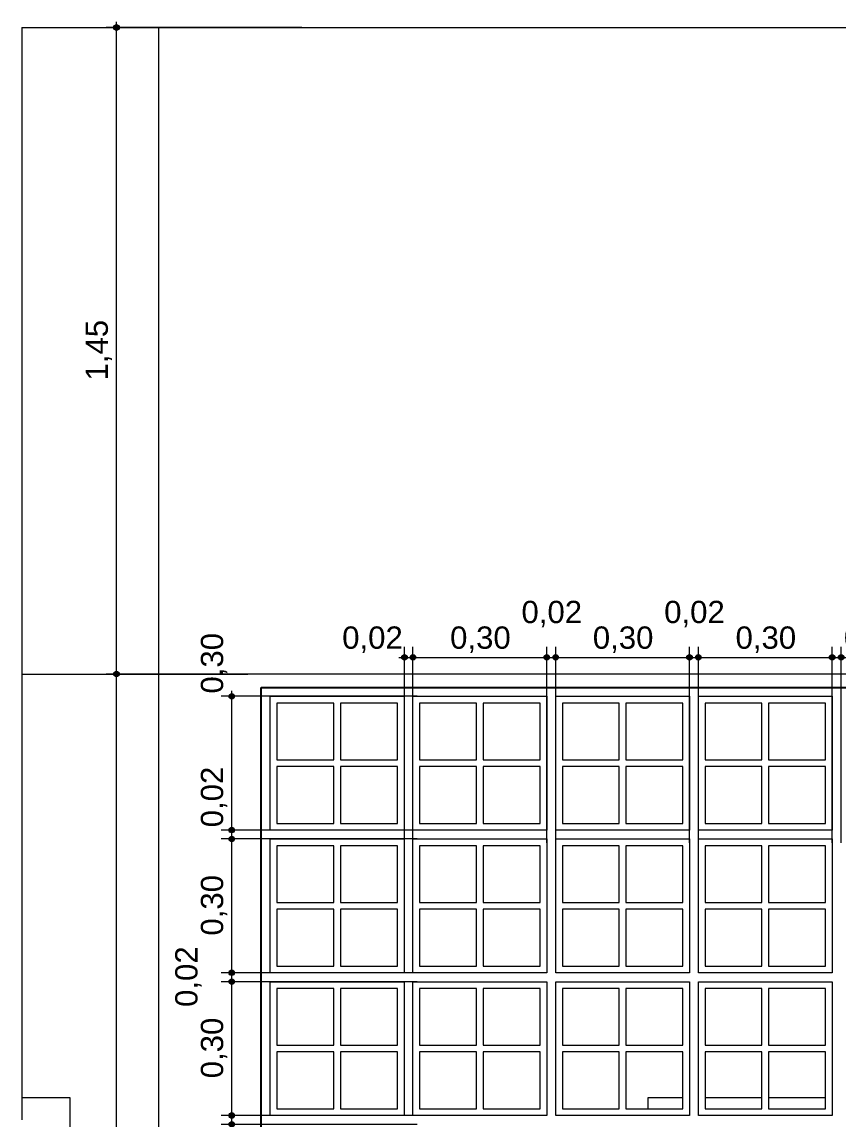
# Model space of a CAD drawing. Header units: metres. Extents: x -67.2 to -32.8, y -0.2 to 5.
# Drawn here: x -53.032 to -51.202, y 2.252 to 4.713 of the extents above; entities that cross this region are included whole.
import ezdxf

# ---------------------------------------------------------------- set-up
doc = ezdxf.new("R2010")
doc.units = ezdxf.units.M
doc.header["$MEASUREMENT"] = 0
doc.layers.add('COTAS EXECUTIVO.EXEC', color=7, linetype='Continuous')
for name, color, linetype, lineweight, true_color in [('COTAS EXECUTIVO.EXEC_Caneta_No__25', 7, 'Continuous', 13, 0x982312), ('Janelas Archicad_Caneta_No__16', 7, 'Continuous', 0, 0xc9c9c9), ('PAREDE CONSTRUIR_Caneta_No__16', 7, 'Continuous', 0, 0xc9c9c9)]:
    doc.layers.add(name, color=color, linetype=linetype, lineweight=lineweight, true_color=true_color)
for name, color, linetype, lineweight in [('Janelas Archicad_Caneta_No__241', 7, 'Continuous', 13), ('Janelas Archicad_Caneta_No__3', 7, 'Continuous', 25), ('Janelas Archicad_Caneta_No__43', 44, 'Continuous', 0), ('PAREDE CONSTRUIR_Caneta_No__241', 7, 'Continuous', 13)]:
    doc.layers.add(name, color=color, linetype=linetype, lineweight=lineweight)
doc.styles.add('ESTILO_GERADO_1', font='arial.ttf')
doc.dimstyles.new('ESTILO_GERADO__3', dxfattribs={"dimtxt": 0.05, "dimasz": 0.02375, "dimexe": 0.18, "dimexo": 0.415631, "dimgap": 0, "dimtad": 1, "dimzin": 0, "dimdsep": 46, "dimtxsty": 'ESTILO_GERADO_1', "dimblk": 'ARROWHEAD_11', "dimblk1": 'ARROWHEAD_11', "dimblk2": 'ARROWHEAD_11', "dimcen": 0.09, "dimclrd": 256, "dimclre": 256, "dimclrt": 256, "dimadec": 0, "dimazin": 0, "dimtfac": 1, "dimtdec": 4, "dimtmove": 0, "dimatfit": 3, "dimfxl": 0, "dimtolj": 1, "dimtzin": 0, "dimarcsym": 0})
doc.dimstyles.new('ESTILO_GERADO__4', dxfattribs={"dimtxt": 0.05, "dimasz": 0.02375, "dimexe": 0.18, "dimexo": 0.415631, "dimgap": 0, "dimtad": 1, "dimtih": 1, "dimtoh": 1, "dimzin": 0, "dimdsep": 46, "dimtxsty": 'ESTILO_GERADO_1', "dimblk": 'ARROWHEAD_11', "dimblk1": 'ARROWHEAD_11', "dimblk2": 'ARROWHEAD_11', "dimcen": 0.09, "dimclrd": 256, "dimclre": 256, "dimclrt": 256, "dimadec": 0, "dimazin": 0, "dimtfac": 1, "dimtdec": 4, "dimtmove": 0, "dimatfit": 3, "dimfxl": 0, "dimtolj": 1, "dimtzin": 0, "dimarcsym": 0})

# ---------------------------------------------------------------- blocks, each defined once
blk = doc.blocks.new('*D23', base_point=(-99.8256, 0))
at = {"layer": 'COTAS EXECUTIVO.EXEC_Caneta_No__25', "linetype": 'Continuous', "lineweight": 13, "true_color": 0x982312}
for points in [[(-52.8262, 3.25), (-52.8257, 3.2476), (-52.8243, 3.2456), (-52.8223, 3.2442), (-52.8199, 3.2437), (-52.8175, 3.2442), (-52.8155, 3.2456), (-52.8141, 3.2476), (-52.8137, 3.25), (-52.8141, 3.2524), (-52.8155, 3.2544), (-52.8175, 3.2558), (-52.8199, 3.2563), (-52.8223, 3.2558), (-52.8243, 3.2544), (-52.8257, 3.2524)], [(-52.8262, -0.015), (-52.8257, -0.0174), (-52.8243, -0.0194), (-52.8223, -0.0208), (-52.8199, -0.0212), (-52.8175, -0.0208), (-52.8155, -0.0194), (-52.8141, -0.0174), (-52.8137, -0.015), (-52.8141, -0.0126), (-52.8155, -0.0106), (-52.8175, -0.0092), (-52.8199, -0.0087), (-52.8223, -0.0092), (-52.8243, -0.0106), (-52.8257, -0.0126)]]:
    blk.add_hatch(color=24, dxfattribs=at).paths.add_polyline_path(points)
at = {"layer": 'COTAS EXECUTIVO.EXEC_Caneta_No__25', "color": 24, "linetype": 'Continuous', "lineweight": 13, "true_color": 0x982312}
for p, q in [((-52.8262, 3.25), (-52.8433, 3.25)), ((-52.4043, 3.25), (-52.8137, 3.25)), ((-52.8199, -0.0087), (-52.8199, 3.2437)), ((-52.8262, -0.015), (-52.8433, -0.015)), ((-52.8199, -0.0275), (-52.8199, -0.0212)), ((-52.4043, -0.015), (-52.8137, -0.015))]:
    blk.add_line(p, q, dxfattribs=at)
for centre in [(-52.8199, 3.25), (-52.8199, -0.015)]:
    blk.add_circle(centre, 0.00625, dxfattribs=at)
at = {"layer": 'COTAS EXECUTIVO.EXEC_Caneta_No__25', "color": 24, "lineweight": 13, "true_color": 0x982312, "insert": (-52.8299, 1.5508), "char_height": 0.05, "attachment_point": 7, "rotation": 90, "style": 'ESTILO_GERADO_1'}
blk.add_mtext('\\A1;{\\pql;\\fArial|b0|i0|c0|p0;\\W1.000000;3,27}', dxfattribs=at)
blk = doc.blocks.new('ARROWHEAD_11')
at = {"color": 0, "linetype": 'Continuous', "lineweight": 0}
blk.add_line((0, 0), (-1, 0), dxfattribs=at)
at = {"color": 0, "linetype": 'Continuous', "lineweight": 0, "const_width": 0.25, "flags": 128}
blk.add_lwpolyline([(-0.125, 0, 1), (0.125, 0, 1)], format="xyb", close=True, dxfattribs=at)
blk = doc.blocks.new('*D24', base_point=(-99.8256, 0))
at = {"layer": 'COTAS EXECUTIVO.EXEC_Caneta_No__25', "linetype": 'Continuous', "lineweight": 13, "true_color": 0x982312}
for points in [[(-52.8262, 4.7), (-52.8257, 4.6976), (-52.8243, 4.6956), (-52.8223, 4.6942), (-52.8199, 4.6938), (-52.8175, 4.6942), (-52.8155, 4.6956), (-52.8141, 4.6976), (-52.8137, 4.7), (-52.8141, 4.7024), (-52.8155, 4.7044), (-52.8175, 4.7058), (-52.8199, 4.7063), (-52.8223, 4.7058), (-52.8243, 4.7044), (-52.8257, 4.7024)], [(-52.8262, 3.25), (-52.8257, 3.2476), (-52.8243, 3.2456), (-52.8223, 3.2442), (-52.8199, 3.2437), (-52.8175, 3.2442), (-52.8155, 3.2456), (-52.8141, 3.2476), (-52.8137, 3.25), (-52.8141, 3.2524), (-52.8155, 3.2544), (-52.8175, 3.2558), (-52.8199, 3.2563), (-52.8223, 3.2558), (-52.8243, 3.2544), (-52.8257, 3.2524)]]:
    blk.add_hatch(color=24, dxfattribs=at).paths.add_polyline_path(points)
at = {"layer": 'COTAS EXECUTIVO.EXEC_Caneta_No__25', "color": 24, "linetype": 'Continuous', "lineweight": 13, "true_color": 0x982312}
for p, q in [((-52.8262, 4.7), (-52.8433, 4.7)), ((-52.8199, 4.7063), (-52.8199, 4.7125)), ((-52.4043, 4.7), (-52.8137, 4.7)), ((-52.8199, 3.2563), (-52.8199, 4.6938)), ((-52.8262, 3.25), (-52.8433, 3.25)), ((-52.4043, 3.25), (-52.8137, 3.25))]:
    blk.add_line(p, q, dxfattribs=at)
for centre in [(-52.8199, 4.7), (-52.8199, 3.25)]:
    blk.add_circle(centre, 0.00625, dxfattribs=at)
at = {"layer": 'COTAS EXECUTIVO.EXEC_Caneta_No__25', "color": 24, "lineweight": 13, "true_color": 0x982312, "insert": (-52.8299, 3.9083), "char_height": 0.05, "attachment_point": 7, "rotation": 90, "style": 'ESTILO_GERADO_1'}
blk.add_mtext('\\A1;{\\pql;\\fArial|b0|i0|c0|p0;\\W1.000000;1,45}', dxfattribs=at)
blk = doc.blocks.new('*D25', base_point=(-99.8256, 0))
at = {"layer": 'COTAS EXECUTIVO.EXEC_Caneta_No__25', "linetype": 'Continuous', "lineweight": 13, "true_color": 0x982312}
for points in [[(-52.5677, 2.26), (-52.5672, 2.2576), (-52.5658, 2.2556), (-52.5638, 2.2542), (-52.5614, 2.2538), (-52.559, 2.2542), (-52.557, 2.2556), (-52.5556, 2.2576), (-52.5552, 2.26), (-52.5556, 2.2624), (-52.557, 2.2644), (-52.559, 2.2658), (-52.5614, 2.2663), (-52.5638, 2.2658), (-52.5658, 2.2644), (-52.5672, 2.2624)], [(-52.5677, 2.24), (-52.5672, 2.2376), (-52.5658, 2.2356), (-52.5638, 2.2342), (-52.5614, 2.2338), (-52.559, 2.2342), (-52.557, 2.2356), (-52.5556, 2.2376), (-52.5552, 2.24), (-52.5556, 2.2424), (-52.557, 2.2444), (-52.559, 2.2458), (-52.5614, 2.2462), (-52.5638, 2.2458), (-52.5658, 2.2444), (-52.5672, 2.2424)]]:
    blk.add_hatch(color=24, dxfattribs=at).paths.add_polyline_path(points)
at = {"layer": 'COTAS EXECUTIVO.EXEC_Caneta_No__25', "color": 24, "linetype": 'Continuous', "lineweight": 13, "true_color": 0x982312}
for p, q in [((-52.5677, 2.26), (-52.5848, 2.26)), ((-52.5677, 2.24), (-52.5848, 2.24)), ((-52.5614, 2.2462), (-52.5614, 2.2538)), ((-52.1458, 2.26), (-52.5552, 2.26)), ((-52.1458, 2.24), (-52.5552, 2.24)), ((-52.5614, 2.2275), (-52.5614, 2.2338))]:
    blk.add_line(p, q, dxfattribs=at)
for centre in [(-52.5614, 2.26), (-52.5614, 2.24)]:
    blk.add_circle(centre, 0.00625, dxfattribs=at)
at = {"layer": 'COTAS EXECUTIVO.EXEC_Caneta_No__25', "color": 24, "lineweight": 13, "true_color": 0x982312, "insert": (-52.5714, 2.1003), "char_height": 0.05, "attachment_point": 7, "rotation": 90, "style": 'ESTILO_GERADO_1'}
blk.add_mtext('\\A1;{\\pql;\\fArial|b0|i0|c0|p0;\\W1.000000;0,02}', dxfattribs=at)
blk = doc.blocks.new('*D26', base_point=(-99.8256, 0))
at = {"layer": 'COTAS EXECUTIVO.EXEC_Caneta_No__25', "linetype": 'Continuous', "lineweight": 13, "true_color": 0x982312}
for points in [[(-52.5677, 2.56), (-52.5672, 2.5576), (-52.5658, 2.5556), (-52.5638, 2.5542), (-52.5614, 2.5537), (-52.559, 2.5542), (-52.557, 2.5556), (-52.5556, 2.5576), (-52.5552, 2.56), (-52.5556, 2.5624), (-52.557, 2.5644), (-52.559, 2.5658), (-52.5614, 2.5663), (-52.5638, 2.5658), (-52.5658, 2.5644), (-52.5672, 2.5624)], [(-52.5677, 2.26), (-52.5672, 2.2576), (-52.5658, 2.2556), (-52.5638, 2.2542), (-52.5614, 2.2538), (-52.559, 2.2542), (-52.557, 2.2556), (-52.5556, 2.2576), (-52.5552, 2.26), (-52.5556, 2.2624), (-52.557, 2.2644), (-52.559, 2.2658), (-52.5614, 2.2662), (-52.5638, 2.2658), (-52.5658, 2.2644), (-52.5672, 2.2624)]]:
    blk.add_hatch(color=24, dxfattribs=at).paths.add_polyline_path(points)
at = {"layer": 'COTAS EXECUTIVO.EXEC_Caneta_No__25', "color": 24, "linetype": 'Continuous', "lineweight": 13, "true_color": 0x982312}
for p, q in [((-52.5677, 2.56), (-52.5848, 2.56)), ((-52.1458, 2.56), (-52.5552, 2.56)), ((-52.5614, 2.2662), (-52.5614, 2.5537)), ((-52.5677, 2.26), (-52.5848, 2.26)), ((-52.1458, 2.26), (-52.5552, 2.26))]:
    blk.add_line(p, q, dxfattribs=at)
for centre in [(-52.5614, 2.56), (-52.5614, 2.26)]:
    blk.add_circle(centre, 0.00625, dxfattribs=at)
at = {"layer": 'COTAS EXECUTIVO.EXEC_Caneta_No__25', "color": 24, "lineweight": 13, "true_color": 0x982312, "char_height": 0.05, "attachment_point": 7, "rotation": 90, "style": 'ESTILO_GERADO_1'}
for s, insert in [('\\A1;{\\pql;\\fArial|b0|i0|c0|p0;\\W1.000000;0,02}', (-52.6289, 2.5033)), ('\\A1;{\\pql;\\fArial|b0|i0|c0|p0;\\W1.000000;0,30}', (-52.5714, 2.3433))]:
    blk.add_mtext(s, dxfattribs=dict(at, insert=insert))
blk = doc.blocks.new('*D27', base_point=(-99.8256, 0))
at = {"layer": 'COTAS EXECUTIVO.EXEC_Caneta_No__25', "linetype": 'Continuous', "lineweight": 13, "true_color": 0x982312}
for points in [[(-52.5677, 2.58), (-52.5672, 2.5776), (-52.5658, 2.5756), (-52.5638, 2.5742), (-52.5614, 2.5737), (-52.559, 2.5742), (-52.557, 2.5756), (-52.5556, 2.5776), (-52.5552, 2.58), (-52.5556, 2.5824), (-52.557, 2.5844), (-52.559, 2.5858), (-52.5614, 2.5863), (-52.5638, 2.5858), (-52.5658, 2.5844), (-52.5672, 2.5824)], [(-52.5677, 2.56), (-52.5672, 2.5576), (-52.5658, 2.5556), (-52.5638, 2.5542), (-52.5614, 2.5537), (-52.559, 2.5542), (-52.557, 2.5556), (-52.5556, 2.5576), (-52.5552, 2.56), (-52.5556, 2.5624), (-52.557, 2.5644), (-52.559, 2.5658), (-52.5614, 2.5663), (-52.5638, 2.5658), (-52.5658, 2.5644), (-52.5672, 2.5624)]]:
    blk.add_hatch(color=24, dxfattribs=at).paths.add_polyline_path(points)
at = {"layer": 'COTAS EXECUTIVO.EXEC_Caneta_No__25', "color": 24, "linetype": 'Continuous', "lineweight": 13, "true_color": 0x982312}
for p, q in [((-52.5677, 2.58), (-52.5848, 2.58)), ((-52.5677, 2.56), (-52.5848, 2.56)), ((-52.5614, 2.5663), (-52.5614, 2.5737)), ((-52.1458, 2.58), (-52.5552, 2.58)), ((-52.1458, 2.56), (-52.5552, 2.56))]:
    blk.add_line(p, q, dxfattribs=at)
for centre in [(-52.5614, 2.58), (-52.5614, 2.56)]:
    blk.add_circle(centre, 0.00625, dxfattribs=at)
blk = doc.blocks.new('*D28', base_point=(-99.8256, 0))
at = {"layer": 'COTAS EXECUTIVO.EXEC_Caneta_No__25', "linetype": 'Continuous', "lineweight": 13, "true_color": 0x982312}
for points in [[(-52.5677, 2.88), (-52.5672, 2.8776), (-52.5658, 2.8756), (-52.5638, 2.8742), (-52.5614, 2.8737), (-52.559, 2.8742), (-52.557, 2.8756), (-52.5556, 2.8776), (-52.5552, 2.88), (-52.5556, 2.8824), (-52.557, 2.8844), (-52.559, 2.8858), (-52.5614, 2.8863), (-52.5638, 2.8858), (-52.5658, 2.8844), (-52.5672, 2.8824)], [(-52.5677, 2.58), (-52.5672, 2.5776), (-52.5658, 2.5756), (-52.5638, 2.5742), (-52.5614, 2.5737), (-52.559, 2.5742), (-52.557, 2.5756), (-52.5556, 2.5776), (-52.5552, 2.58), (-52.5556, 2.5824), (-52.557, 2.5844), (-52.559, 2.5858), (-52.5614, 2.5863), (-52.5638, 2.5858), (-52.5658, 2.5844), (-52.5672, 2.5824)]]:
    blk.add_hatch(color=24, dxfattribs=at).paths.add_polyline_path(points)
at = {"layer": 'COTAS EXECUTIVO.EXEC_Caneta_No__25', "color": 24, "linetype": 'Continuous', "lineweight": 13, "true_color": 0x982312}
for p, q in [((-52.5677, 2.88), (-52.5848, 2.88)), ((-52.1458, 2.88), (-52.5552, 2.88)), ((-52.5614, 2.5863), (-52.5614, 2.8737)), ((-52.5677, 2.58), (-52.5848, 2.58)), ((-52.1458, 2.58), (-52.5552, 2.58))]:
    blk.add_line(p, q, dxfattribs=at)
for centre in [(-52.5614, 2.88), (-52.5614, 2.58)]:
    blk.add_circle(centre, 0.00625, dxfattribs=at)
at = {"layer": 'COTAS EXECUTIVO.EXEC_Caneta_No__25', "color": 24, "lineweight": 13, "true_color": 0x982312, "insert": (-52.5714, 2.6633), "char_height": 0.05, "attachment_point": 7, "rotation": 90, "style": 'ESTILO_GERADO_1'}
blk.add_mtext('\\A1;{\\pql;\\fArial|b0|i0|c0|p0;\\W1.000000;0,30}', dxfattribs=at)
blk = doc.blocks.new('*D29', base_point=(-99.8256, 0))
at = {"layer": 'COTAS EXECUTIVO.EXEC_Caneta_No__25', "linetype": 'Continuous', "lineweight": 13, "true_color": 0x982312}
for points in [[(-52.5677, 2.9), (-52.5672, 2.8976), (-52.5658, 2.8956), (-52.5638, 2.8942), (-52.5614, 2.8937), (-52.559, 2.8942), (-52.557, 2.8956), (-52.5556, 2.8976), (-52.5552, 2.9), (-52.5556, 2.9024), (-52.557, 2.9044), (-52.559, 2.9058), (-52.5614, 2.9063), (-52.5638, 2.9058), (-52.5658, 2.9044), (-52.5672, 2.9024)], [(-52.5677, 2.88), (-52.5672, 2.8776), (-52.5658, 2.8756), (-52.5638, 2.8742), (-52.5614, 2.8737), (-52.559, 2.8742), (-52.557, 2.8756), (-52.5556, 2.8776), (-52.5552, 2.88), (-52.5556, 2.8824), (-52.557, 2.8844), (-52.559, 2.8858), (-52.5614, 2.8862), (-52.5638, 2.8858), (-52.5658, 2.8844), (-52.5672, 2.8824)]]:
    blk.add_hatch(color=24, dxfattribs=at).paths.add_polyline_path(points)
at = {"layer": 'COTAS EXECUTIVO.EXEC_Caneta_No__25', "color": 24, "linetype": 'Continuous', "lineweight": 13, "true_color": 0x982312}
for p, q in [((-52.5677, 2.9), (-52.5848, 2.9)), ((-52.5677, 2.88), (-52.5848, 2.88)), ((-52.5614, 2.8862), (-52.5614, 2.8937)), ((-52.1458, 2.9), (-52.5552, 2.9)), ((-52.1458, 2.88), (-52.5552, 2.88))]:
    blk.add_line(p, q, dxfattribs=at)
for centre in [(-52.5614, 2.9), (-52.5614, 2.88)]:
    blk.add_circle(centre, 0.00625, dxfattribs=at)
blk = doc.blocks.new('*D30', base_point=(-99.8256, 0))
at = {"layer": 'COTAS EXECUTIVO.EXEC_Caneta_No__25', "linetype": 'Continuous', "lineweight": 13, "true_color": 0x982312}
for points in [[(-52.5677, 3.2), (-52.5672, 3.1976), (-52.5658, 3.1956), (-52.5638, 3.1942), (-52.5614, 3.1938), (-52.559, 3.1942), (-52.557, 3.1956), (-52.5556, 3.1976), (-52.5552, 3.2), (-52.5556, 3.2024), (-52.557, 3.2044), (-52.559, 3.2058), (-52.5614, 3.2062), (-52.5638, 3.2058), (-52.5658, 3.2044), (-52.5672, 3.2024)], [(-52.5677, 2.9), (-52.5672, 2.8976), (-52.5658, 2.8956), (-52.5638, 2.8942), (-52.5614, 2.8937), (-52.559, 2.8942), (-52.557, 2.8956), (-52.5556, 2.8976), (-52.5552, 2.9), (-52.5556, 2.9024), (-52.557, 2.9044), (-52.559, 2.9058), (-52.5614, 2.9062), (-52.5638, 2.9058), (-52.5658, 2.9044), (-52.5672, 2.9024)]]:
    blk.add_hatch(color=24, dxfattribs=at).paths.add_polyline_path(points)
at = {"layer": 'COTAS EXECUTIVO.EXEC_Caneta_No__25', "color": 24, "linetype": 'Continuous', "lineweight": 13, "true_color": 0x982312}
for p, q in [((-52.5677, 3.2), (-52.5848, 3.2)), ((-52.5614, 3.2062), (-52.5614, 3.2125)), ((-52.1458, 3.2), (-52.5552, 3.2)), ((-52.5614, 2.9062), (-52.5614, 3.1938)), ((-52.5677, 2.9), (-52.5848, 2.9)), ((-52.1458, 2.9), (-52.5552, 2.9))]:
    blk.add_line(p, q, dxfattribs=at)
for centre in [(-52.5614, 3.2), (-52.5614, 2.9)]:
    blk.add_circle(centre, 0.00625, dxfattribs=at)
at = {"layer": 'COTAS EXECUTIVO.EXEC_Caneta_No__25', "color": 24, "lineweight": 13, "true_color": 0x982312, "char_height": 0.05, "attachment_point": 7, "rotation": 90, "style": 'ESTILO_GERADO_1'}
for s, insert in [('\\A1;{\\pql;\\fArial|b0|i0|c0|p0;\\W1.000000;0,30}', (-52.5714, 3.2062)), ('\\A1;{\\pql;\\fArial|b0|i0|c0|p0;\\W1.000000;0,02}', (-52.5714, 2.9062))]:
    blk.add_mtext(s, dxfattribs=dict(at, insert=insert))
blk = doc.blocks.new('*D31', base_point=(-99.8256, 0))
at = {"layer": 'COTAS EXECUTIVO.EXEC_Caneta_No__25', "linetype": 'Continuous', "lineweight": 13, "true_color": 0x982312}
for points in [[(-52.1803, 3.2874), (-52.1799, 3.285), (-52.1785, 3.2829), (-52.1765, 3.2816), (-52.1741, 3.2811), (-52.1717, 3.2816), (-52.1697, 3.2829), (-52.1683, 3.285), (-52.1678, 3.2874), (-52.1683, 3.2898), (-52.1697, 3.2918), (-52.1717, 3.2931), (-52.1741, 3.2936), (-52.1765, 3.2931), (-52.1785, 3.2918), (-52.1799, 3.2898)], [(-52.1613, 3.2874), (-52.1608, 3.285), (-52.1595, 3.2829), (-52.1574, 3.2816), (-52.1551, 3.2811), (-52.1527, 3.2816), (-52.1506, 3.2829), (-52.1493, 3.285), (-52.1488, 3.2874), (-52.1493, 3.2898), (-52.1506, 3.2918), (-52.1527, 3.2931), (-52.1551, 3.2936), (-52.1574, 3.2931), (-52.1595, 3.2918), (-52.1608, 3.2898)]]:
    blk.add_hatch(color=24, dxfattribs=at).paths.add_polyline_path(points)
at = {"layer": 'COTAS EXECUTIVO.EXEC_Caneta_No__25', "color": 24, "linetype": 'Continuous', "lineweight": 13, "true_color": 0x982312}
for p, q in [((-52.1741, 3.2936), (-52.1741, 3.3108)), ((-52.1551, 3.2936), (-52.1551, 3.3108)), ((-52.1866, 3.2874), (-52.1803, 3.2874)), ((-52.1741, 2.8717), (-52.1741, 3.2811)), ((-52.1678, 3.2874), (-52.1613, 3.2874)), ((-52.1551, 2.8717), (-52.1551, 3.2811))]:
    blk.add_line(p, q, dxfattribs=at)
for centre in [(-52.1741, 3.2874), (-52.1551, 3.2874)]:
    blk.add_circle(centre, 0.00625, dxfattribs=at)
at = {"layer": 'COTAS EXECUTIVO.EXEC_Caneta_No__25', "color": 24, "lineweight": 13, "true_color": 0x982312, "insert": (-52.3138, 3.2974), "char_height": 0.05, "attachment_point": 7, "style": 'ESTILO_GERADO_1'}
blk.add_mtext('\\A1;{\\pql;\\fArial|b0|i0|c0|p0;\\W1.000000;0,02}', dxfattribs=at)
blk = doc.blocks.new('*D32', base_point=(-99.8256, 0))
at = {"layer": 'COTAS EXECUTIVO.EXEC_Caneta_No__25', "linetype": 'Continuous', "lineweight": 13, "true_color": 0x982312}
for points in [[(-52.1613, 3.2874), (-52.1608, 3.285), (-52.1595, 3.2829), (-52.1574, 3.2816), (-52.1551, 3.2811), (-52.1527, 3.2816), (-52.1506, 3.2829), (-52.1493, 3.285), (-52.1488, 3.2874), (-52.1493, 3.2898), (-52.1506, 3.2918), (-52.1527, 3.2931), (-52.1551, 3.2936), (-52.1574, 3.2931), (-52.1595, 3.2918), (-52.1608, 3.2898)], [(-51.8613, 3.2874), (-51.8608, 3.285), (-51.8595, 3.2829), (-51.8574, 3.2816), (-51.8551, 3.2811), (-51.8527, 3.2816), (-51.8506, 3.2829), (-51.8493, 3.285), (-51.8488, 3.2874), (-51.8493, 3.2898), (-51.8506, 3.2918), (-51.8527, 3.2931), (-51.8551, 3.2936), (-51.8574, 3.2931), (-51.8595, 3.2918), (-51.8608, 3.2898)]]:
    blk.add_hatch(color=24, dxfattribs=at).paths.add_polyline_path(points)
at = {"layer": 'COTAS EXECUTIVO.EXEC_Caneta_No__25', "color": 24, "linetype": 'Continuous', "lineweight": 13, "true_color": 0x982312}
for p, q in [((-52.1551, 3.2936), (-52.1551, 3.3108)), ((-51.8551, 3.2936), (-51.8551, 3.3108)), ((-52.1551, 2.8717), (-52.1551, 3.2811)), ((-52.1488, 3.2874), (-51.8613, 3.2874)), ((-51.8551, 2.8717), (-51.8551, 3.2811))]:
    blk.add_line(p, q, dxfattribs=at)
for centre in [(-52.1551, 3.2874), (-51.8551, 3.2874)]:
    blk.add_circle(centre, 0.00625, dxfattribs=at)
at = {"layer": 'COTAS EXECUTIVO.EXEC_Caneta_No__25', "color": 24, "lineweight": 13, "true_color": 0x982312, "char_height": 0.05, "attachment_point": 7, "style": 'ESTILO_GERADO_1'}
for s, insert in [('\\A1;{\\pql;\\fArial|b0|i0|c0|p0;\\W1.000000;0,02}', (-51.9118, 3.3549)), ('\\A1;{\\pql;\\fArial|b0|i0|c0|p0;\\W1.000000;0,30}', (-52.0718, 3.2974))]:
    blk.add_mtext(s, dxfattribs=dict(at, insert=insert))
blk = doc.blocks.new('*D33', base_point=(-99.8256, 0))
at = {"layer": 'COTAS EXECUTIVO.EXEC_Caneta_No__25', "linetype": 'Continuous', "lineweight": 13, "true_color": 0x982312}
for points in [[(-51.8613, 3.2874), (-51.8608, 3.285), (-51.8595, 3.2829), (-51.8574, 3.2816), (-51.8551, 3.2811), (-51.8527, 3.2816), (-51.8506, 3.2829), (-51.8493, 3.285), (-51.8488, 3.2874), (-51.8493, 3.2898), (-51.8506, 3.2918), (-51.8527, 3.2931), (-51.8551, 3.2936), (-51.8574, 3.2931), (-51.8595, 3.2918), (-51.8608, 3.2898)], [(-51.8413, 3.2874), (-51.8408, 3.285), (-51.8395, 3.2829), (-51.8374, 3.2816), (-51.8351, 3.2811), (-51.8327, 3.2816), (-51.8306, 3.2829), (-51.8293, 3.285), (-51.8288, 3.2874), (-51.8293, 3.2898), (-51.8306, 3.2918), (-51.8327, 3.2931), (-51.8351, 3.2936), (-51.8374, 3.2931), (-51.8395, 3.2918), (-51.8408, 3.2898)]]:
    blk.add_hatch(color=24, dxfattribs=at).paths.add_polyline_path(points)
at = {"layer": 'COTAS EXECUTIVO.EXEC_Caneta_No__25', "color": 24, "linetype": 'Continuous', "lineweight": 13, "true_color": 0x982312}
for p, q in [((-51.8551, 3.2936), (-51.8551, 3.3108)), ((-51.8351, 3.2936), (-51.8351, 3.3108)), ((-51.8551, 2.8717), (-51.8551, 3.2811)), ((-51.8488, 3.2874), (-51.8413, 3.2874)), ((-51.8351, 2.8717), (-51.8351, 3.2811))]:
    blk.add_line(p, q, dxfattribs=at)
for centre in [(-51.8551, 3.2874), (-51.8351, 3.2874)]:
    blk.add_circle(centre, 0.00625, dxfattribs=at)
blk = doc.blocks.new('*D34', base_point=(-99.8256, 0))
at = {"layer": 'COTAS EXECUTIVO.EXEC_Caneta_No__25', "linetype": 'Continuous', "lineweight": 13, "true_color": 0x982312}
for points in [[(-51.8413, 3.2874), (-51.8408, 3.285), (-51.8395, 3.2829), (-51.8374, 3.2816), (-51.8351, 3.2811), (-51.8327, 3.2816), (-51.8306, 3.2829), (-51.8293, 3.285), (-51.8288, 3.2874), (-51.8293, 3.2898), (-51.8306, 3.2918), (-51.8327, 3.2931), (-51.8351, 3.2936), (-51.8374, 3.2931), (-51.8395, 3.2918), (-51.8408, 3.2898)], [(-51.5413, 3.2874), (-51.5408, 3.285), (-51.5395, 3.2829), (-51.5374, 3.2816), (-51.5351, 3.2811), (-51.5327, 3.2816), (-51.5306, 3.2829), (-51.5293, 3.285), (-51.5288, 3.2874), (-51.5293, 3.2898), (-51.5306, 3.2918), (-51.5327, 3.2931), (-51.5351, 3.2936), (-51.5374, 3.2931), (-51.5395, 3.2918), (-51.5408, 3.2898)]]:
    blk.add_hatch(color=24, dxfattribs=at).paths.add_polyline_path(points)
at = {"layer": 'COTAS EXECUTIVO.EXEC_Caneta_No__25', "color": 24, "linetype": 'Continuous', "lineweight": 13, "true_color": 0x982312}
for p, q in [((-51.8351, 3.2936), (-51.8351, 3.3108)), ((-51.5351, 3.2936), (-51.5351, 3.3108)), ((-51.8351, 2.8717), (-51.8351, 3.2811)), ((-51.8288, 3.2874), (-51.5413, 3.2874)), ((-51.5351, 2.8717), (-51.5351, 3.2811))]:
    blk.add_line(p, q, dxfattribs=at)
for centre in [(-51.8351, 3.2874), (-51.5351, 3.2874)]:
    blk.add_circle(centre, 0.00625, dxfattribs=at)
at = {"layer": 'COTAS EXECUTIVO.EXEC_Caneta_No__25', "color": 24, "lineweight": 13, "true_color": 0x982312, "char_height": 0.05, "attachment_point": 7, "style": 'ESTILO_GERADO_1'}
for s, insert in [('\\A1;{\\pql;\\fArial|b0|i0|c0|p0;\\W1.000000;0,02}', (-51.5918, 3.3549)), ('\\A1;{\\pql;\\fArial|b0|i0|c0|p0;\\W1.000000;0,30}', (-51.7518, 3.2974))]:
    blk.add_mtext(s, dxfattribs=dict(at, insert=insert))
blk = doc.blocks.new('*D35', base_point=(-99.8256, 0))
at = {"layer": 'COTAS EXECUTIVO.EXEC_Caneta_No__25', "linetype": 'Continuous', "lineweight": 13, "true_color": 0x982312}
for points in [[(-51.5413, 3.2874), (-51.5408, 3.285), (-51.5395, 3.2829), (-51.5374, 3.2816), (-51.5351, 3.2811), (-51.5327, 3.2816), (-51.5306, 3.2829), (-51.5293, 3.285), (-51.5288, 3.2874), (-51.5293, 3.2898), (-51.5306, 3.2918), (-51.5327, 3.2931), (-51.5351, 3.2936), (-51.5374, 3.2931), (-51.5395, 3.2918), (-51.5408, 3.2898)], [(-51.5213, 3.2874), (-51.5208, 3.285), (-51.5195, 3.2829), (-51.5174, 3.2816), (-51.5151, 3.2811), (-51.5127, 3.2816), (-51.5106, 3.2829), (-51.5093, 3.285), (-51.5088, 3.2874), (-51.5093, 3.2898), (-51.5106, 3.2918), (-51.5127, 3.2931), (-51.5151, 3.2936), (-51.5174, 3.2931), (-51.5195, 3.2918), (-51.5208, 3.2898)]]:
    blk.add_hatch(color=24, dxfattribs=at).paths.add_polyline_path(points)
at = {"layer": 'COTAS EXECUTIVO.EXEC_Caneta_No__25', "color": 24, "linetype": 'Continuous', "lineweight": 13, "true_color": 0x982312}
for p, q in [((-51.5351, 3.2936), (-51.5351, 3.3108)), ((-51.5151, 3.2936), (-51.5151, 3.3108)), ((-51.5351, 2.8717), (-51.5351, 3.2811)), ((-51.5288, 3.2874), (-51.5213, 3.2874)), ((-51.5151, 2.8717), (-51.5151, 3.2811))]:
    blk.add_line(p, q, dxfattribs=at)
for centre in [(-51.5351, 3.2874), (-51.5151, 3.2874)]:
    blk.add_circle(centre, 0.00625, dxfattribs=at)
blk = doc.blocks.new('*D36', base_point=(-99.8256, 0))
at = {"layer": 'COTAS EXECUTIVO.EXEC_Caneta_No__25', "linetype": 'Continuous', "lineweight": 13, "true_color": 0x982312}
for points in [[(-51.5213, 3.2874), (-51.5208, 3.285), (-51.5195, 3.2829), (-51.5174, 3.2816), (-51.5151, 3.2811), (-51.5127, 3.2816), (-51.5106, 3.2829), (-51.5093, 3.285), (-51.5088, 3.2874), (-51.5093, 3.2898), (-51.5106, 3.2918), (-51.5127, 3.2931), (-51.5151, 3.2936), (-51.5174, 3.2931), (-51.5195, 3.2918), (-51.5208, 3.2898)], [(-51.2213, 3.2874), (-51.2208, 3.285), (-51.2195, 3.2829), (-51.2174, 3.2816), (-51.2151, 3.2811), (-51.2127, 3.2816), (-51.2106, 3.2829), (-51.2093, 3.285), (-51.2088, 3.2874), (-51.2093, 3.2898), (-51.2106, 3.2918), (-51.2127, 3.2931), (-51.2151, 3.2936), (-51.2174, 3.2931), (-51.2195, 3.2918), (-51.2208, 3.2898)]]:
    blk.add_hatch(color=24, dxfattribs=at).paths.add_polyline_path(points)
at = {"layer": 'COTAS EXECUTIVO.EXEC_Caneta_No__25', "color": 24, "linetype": 'Continuous', "lineweight": 13, "true_color": 0x982312}
for p, q in [((-51.5151, 3.2936), (-51.5151, 3.3108)), ((-51.2151, 3.2936), (-51.2151, 3.3108)), ((-51.5151, 2.8717), (-51.5151, 3.2811)), ((-51.5088, 3.2874), (-51.2213, 3.2874)), ((-51.2151, 2.8717), (-51.2151, 3.2811))]:
    blk.add_line(p, q, dxfattribs=at)
for centre in [(-51.5151, 3.2874), (-51.2151, 3.2874)]:
    blk.add_circle(centre, 0.00625, dxfattribs=at)
at = {"layer": 'COTAS EXECUTIVO.EXEC_Caneta_No__25', "color": 24, "lineweight": 13, "true_color": 0x982312, "insert": (-51.4318, 3.2974), "char_height": 0.05, "attachment_point": 7, "style": 'ESTILO_GERADO_1'}
blk.add_mtext('\\A1;{\\pql;\\fArial|b0|i0|c0|p0;\\W1.000000;0,30}', dxfattribs=at)
blk = doc.blocks.new('*D37', base_point=(-99.8256, 0))
at = {"layer": 'COTAS EXECUTIVO.EXEC_Caneta_No__25', "linetype": 'Continuous', "lineweight": 13, "true_color": 0x982312}
for points in [[(-51.2213, 3.2874), (-51.2208, 3.285), (-51.2195, 3.2829), (-51.2174, 3.2816), (-51.2151, 3.2811), (-51.2127, 3.2816), (-51.2106, 3.2829), (-51.2093, 3.285), (-51.2088, 3.2874), (-51.2093, 3.2898), (-51.2106, 3.2918), (-51.2127, 3.2931), (-51.2151, 3.2936), (-51.2174, 3.2931), (-51.2195, 3.2918), (-51.2208, 3.2898)], [(-51.2013, 3.2874), (-51.2008, 3.285), (-51.1995, 3.2829), (-51.1974, 3.2816), (-51.1951, 3.2811), (-51.1927, 3.2816), (-51.1906, 3.2829), (-51.1893, 3.285), (-51.1888, 3.2874), (-51.1893, 3.2898), (-51.1906, 3.2918), (-51.1927, 3.2931), (-51.1951, 3.2936), (-51.1974, 3.2931), (-51.1995, 3.2918), (-51.2008, 3.2898)]]:
    blk.add_hatch(color=24, dxfattribs=at).paths.add_polyline_path(points)
at = {"layer": 'COTAS EXECUTIVO.EXEC_Caneta_No__25', "color": 24, "linetype": 'Continuous', "lineweight": 13, "true_color": 0x982312}
for p, q in [((-51.2151, 3.2936), (-51.2151, 3.3108)), ((-51.1951, 3.2936), (-51.1951, 3.3108)), ((-51.2151, 2.8717), (-51.2151, 3.2811)), ((-51.2088, 3.2874), (-51.2013, 3.2874)), ((-51.1951, 2.8717), (-51.1951, 3.2811)), ((-51.1888, 3.2874), (-51.1826, 3.2874))]:
    blk.add_line(p, q, dxfattribs=at)
for centre in [(-51.2151, 3.2874), (-51.1951, 3.2874)]:
    blk.add_circle(centre, 0.00625, dxfattribs=at)
at = {"layer": 'COTAS EXECUTIVO.EXEC_Caneta_No__25', "color": 24, "lineweight": 13, "true_color": 0x982312, "insert": (-51.1888, 3.2974), "char_height": 0.05, "attachment_point": 7, "style": 'ESTILO_GERADO_1'}
blk.add_mtext('\\A1;{\\pql;\\fArial|b0|i0|c0|p0;\\W1.000000;0,02}', dxfattribs=at)

msp = doc.modelspace()

# ---------------------------------------------------------------- linework, layer by layer
at = {"layer": 'Janelas Archicad_Caneta_No__16', "color": 9, "linetype": 'Continuous', "lineweight": 0, "true_color": 0xc9c9c9}
for p, q in [((-53.0318, 2.3), (-53.0318, 2.25)), ((-53.0318, 2.3), (-52.9248, 2.3)), ((-52.9248, 2.3), (-52.9248, 1.2))]:
    msp.add_line(p, q, dxfattribs=at)
at = {"layer": 'Janelas Archicad_Caneta_No__241', "color": 7, "linetype": 'Continuous', "lineweight": 13}
for p, q in [((-51.6277, 2.275), (-51.6277, 2.3)), ((-51.6277, 2.3), (-51.5501, 2.3)), ((-51.5001, 2.3), (-51.3726, 2.3)), ((-51.3576, 2.3), (-51.2301, 2.3))]:
    msp.add_line(p, q, dxfattribs=at)
at = {"layer": 'Janelas Archicad_Caneta_No__3', "color": 7, "linetype": 'Continuous', "lineweight": 25}
for p, q in [((-52.4951, 0), (-52.4951, 3.22)), ((-52.4951, 3.22), (-39.6751, 3.22))]:
    msp.add_line(p, q, dxfattribs=at)
at = {"layer": 'Janelas Archicad_Caneta_No__43', "color": 44, "linetype": 'Continuous', "lineweight": 0}
for p, q in [((-52.4751, 2.9), (-52.4751, 3.2)), ((-52.4751, 3.2), (-52.1751, 3.2)), ((-52.1751, 3.2), (-52.1751, 2.9)), ((-52.1551, 2.9), (-52.1551, 3.2)), ((-52.1551, 3.2), (-51.8551, 3.2)), ((-51.8551, 3.2), (-51.8551, 2.9)), ((-51.8351, 2.9), (-51.8351, 3.2)), ((-51.8351, 3.2), (-51.5351, 3.2)), ((-51.5351, 3.2), (-51.5351, 2.9)), ((-51.5151, 2.9), (-51.5151, 3.2)), ((-51.5151, 3.2), (-51.2151, 3.2)), ((-51.2151, 3.2), (-51.2151, 2.9)), ((-52.3326, 3.185), (-52.4601, 3.185)), ((-52.4601, 3.185), (-52.4601, 3.0575)), ((-52.3326, 3.0575), (-52.3326, 3.185)), ((-52.1901, 3.185), (-52.3176, 3.185)), ((-52.3176, 3.185), (-52.3176, 3.0575)), ((-52.1901, 3.0575), (-52.1901, 3.185)), ((-52.0126, 3.185), (-52.1401, 3.185)), ((-52.1401, 3.185), (-52.1401, 3.0575)), ((-52.0126, 3.0575), (-52.0126, 3.185)), ((-51.8701, 3.185), (-51.9976, 3.185)), ((-51.9976, 3.185), (-51.9976, 3.0575)), ((-51.8701, 3.0575), (-51.8701, 3.185)), ((-51.6926, 3.185), (-51.8201, 3.185)), ((-51.8201, 3.185), (-51.8201, 3.0575)), ((-51.6926, 3.0575), (-51.6926, 3.185)), ((-51.5501, 3.185), (-51.6776, 3.185)), ((-51.6776, 3.185), (-51.6776, 3.0575)), ((-51.5501, 3.0575), (-51.5501, 3.185)), ((-51.3726, 3.185), (-51.5001, 3.185)), ((-51.5001, 3.185), (-51.5001, 3.0575)), ((-51.3726, 3.0575), (-51.3726, 3.185)), ((-51.2301, 3.185), (-51.3576, 3.185)), ((-51.3576, 3.185), (-51.3576, 3.0575)), ((-51.2301, 3.0575), (-51.2301, 3.185)), ((-52.4601, 3.0575), (-52.3326, 3.0575)), ((-52.3176, 3.0575), (-52.1901, 3.0575)), ((-52.1401, 3.0575), (-52.0126, 3.0575)), ((-51.9976, 3.0575), (-51.8701, 3.0575)), ((-51.8201, 3.0575), (-51.6926, 3.0575)), ((-51.6776, 3.0575), (-51.5501, 3.0575)), ((-51.5001, 3.0575), (-51.3726, 3.0575)), ((-51.3576, 3.0575), (-51.2301, 3.0575)), ((-52.3326, 3.0425), (-52.4601, 3.0425)), ((-52.4601, 3.0425), (-52.4601, 2.915)), ((-52.3326, 2.915), (-52.3326, 3.0425)), ((-52.1901, 3.0425), (-52.3176, 3.0425)), ((-52.3176, 3.0425), (-52.3176, 2.915)), ((-52.1901, 2.915), (-52.1901, 3.0425)), ((-52.0126, 3.0425), (-52.1401, 3.0425)), ((-52.1401, 3.0425), (-52.1401, 2.915)), ((-52.0126, 2.915), (-52.0126, 3.0425)), ((-51.8701, 3.0425), (-51.9976, 3.0425)), ((-51.9976, 3.0425), (-51.9976, 2.915)), ((-51.8701, 2.915), (-51.8701, 3.0425)), ((-51.6926, 3.0425), (-51.8201, 3.0425)), ((-51.8201, 3.0425), (-51.8201, 2.915)), ((-51.6926, 2.915), (-51.6926, 3.0425)), ((-51.5501, 3.0425), (-51.6776, 3.0425)), ((-51.6776, 3.0425), (-51.6776, 2.915)), ((-51.5501, 2.915), (-51.5501, 3.0425)), ((-51.3726, 3.0425), (-51.5001, 3.0425)), ((-51.5001, 3.0425), (-51.5001, 2.915)), ((-51.3726, 2.915), (-51.3726, 3.0425)), ((-51.2301, 3.0425), (-51.3576, 3.0425)), ((-51.3576, 3.0425), (-51.3576, 2.915)), ((-51.2301, 2.915), (-51.2301, 3.0425)), ((-52.4601, 2.915), (-52.3326, 2.915)), ((-52.3176, 2.915), (-52.1901, 2.915)), ((-52.1401, 2.915), (-52.0126, 2.915)), ((-51.9976, 2.915), (-51.8701, 2.915)), ((-51.8201, 2.915), (-51.6926, 2.915)), ((-51.6776, 2.915), (-51.5501, 2.915)), ((-51.5001, 2.915), (-51.3726, 2.915)), ((-51.3576, 2.915), (-51.2301, 2.915)), ((-52.1751, 2.9), (-52.4751, 2.9)), ((-52.4751, 2.58), (-52.4751, 2.88)), ((-52.4751, 2.88), (-52.1751, 2.88)), ((-52.1751, 2.88), (-52.1751, 2.58)), ((-51.8551, 2.9), (-52.1551, 2.9)), ((-52.1551, 2.58), (-52.1551, 2.88)), ((-52.1551, 2.88), (-51.8551, 2.88)), ((-51.8551, 2.88), (-51.8551, 2.58)), ((-51.5351, 2.9), (-51.8351, 2.9)), ((-51.8351, 2.58), (-51.8351, 2.88)), ((-51.8351, 2.88), (-51.5351, 2.88)), ((-51.5351, 2.88), (-51.5351, 2.58)), ((-51.2151, 2.9), (-51.5151, 2.9)), ((-51.5151, 2.58), (-51.5151, 2.88)), ((-51.5151, 2.88), (-51.2151, 2.88)), ((-51.2151, 2.88), (-51.2151, 2.58)), ((-52.3326, 2.865), (-52.4601, 2.865)), ((-52.4601, 2.865), (-52.4601, 2.7375)), ((-52.3326, 2.7375), (-52.3326, 2.865)), ((-52.1901, 2.865), (-52.3176, 2.865)), ((-52.3176, 2.865), (-52.3176, 2.7375)), ((-52.1901, 2.7375), (-52.1901, 2.865)), ((-52.0126, 2.865), (-52.1401, 2.865)), ((-52.1401, 2.865), (-52.1401, 2.7375)), ((-52.0126, 2.7375), (-52.0126, 2.865)), ((-51.8701, 2.865), (-51.9976, 2.865)), ((-51.9976, 2.865), (-51.9976, 2.7375)), ((-51.8701, 2.7375), (-51.8701, 2.865)), ((-51.6926, 2.865), (-51.8201, 2.865)), ((-51.8201, 2.865), (-51.8201, 2.7375)), ((-51.6926, 2.7375), (-51.6926, 2.865)), ((-51.5501, 2.865), (-51.6776, 2.865)), ((-51.6776, 2.865), (-51.6776, 2.7375)), ((-51.5501, 2.7375), (-51.5501, 2.865)), ((-51.3726, 2.865), (-51.5001, 2.865)), ((-51.5001, 2.865), (-51.5001, 2.7375)), ((-51.3726, 2.7375), (-51.3726, 2.865)), ((-51.2301, 2.865), (-51.3576, 2.865)), ((-51.3576, 2.865), (-51.3576, 2.7375)), ((-51.2301, 2.7375), (-51.2301, 2.865)), ((-52.4601, 2.7375), (-52.3326, 2.7375)), ((-52.3176, 2.7375), (-52.1901, 2.7375)), ((-52.1401, 2.7375), (-52.0126, 2.7375)), ((-51.9976, 2.7375), (-51.8701, 2.7375)), ((-51.8201, 2.7375), (-51.6926, 2.7375)), ((-51.6776, 2.7375), (-51.5501, 2.7375)), ((-51.5001, 2.7375), (-51.3726, 2.7375)), ((-51.3576, 2.7375), (-51.2301, 2.7375)), ((-52.3326, 2.7225), (-52.4601, 2.7225)), ((-52.4601, 2.7225), (-52.4601, 2.595)), ((-52.3326, 2.595), (-52.3326, 2.7225)), ((-52.1901, 2.7225), (-52.3176, 2.7225)), ((-52.3176, 2.7225), (-52.3176, 2.595)), ((-52.1901, 2.595), (-52.1901, 2.7225)), ((-52.0126, 2.7225), (-52.1401, 2.7225)), ((-52.1401, 2.7225), (-52.1401, 2.595)), ((-52.0126, 2.595), (-52.0126, 2.7225)), ((-51.8701, 2.7225), (-51.9976, 2.7225)), ((-51.9976, 2.7225), (-51.9976, 2.595)), ((-51.8701, 2.595), (-51.8701, 2.7225)), ((-51.6926, 2.7225), (-51.8201, 2.7225)), ((-51.8201, 2.7225), (-51.8201, 2.595)), ((-51.6926, 2.595), (-51.6926, 2.7225)), ((-51.5501, 2.7225), (-51.6776, 2.7225)), ((-51.6776, 2.7225), (-51.6776, 2.595)), ((-51.5501, 2.595), (-51.5501, 2.7225)), ((-51.3726, 2.7225), (-51.5001, 2.7225)), ((-51.5001, 2.7225), (-51.5001, 2.595)), ((-51.3726, 2.595), (-51.3726, 2.7225)), ((-51.2301, 2.7225), (-51.3576, 2.7225)), ((-51.3576, 2.7225), (-51.3576, 2.595)), ((-51.2301, 2.595), (-51.2301, 2.7225)), ((-52.4601, 2.595), (-52.3326, 2.595)), ((-52.3176, 2.595), (-52.1901, 2.595)), ((-52.1401, 2.595), (-52.0126, 2.595)), ((-51.9976, 2.595), (-51.8701, 2.595)), ((-51.8201, 2.595), (-51.6926, 2.595)), ((-51.6776, 2.595), (-51.5501, 2.595)), ((-51.5001, 2.595), (-51.3726, 2.595)), ((-51.3576, 2.595), (-51.2301, 2.595)), ((-52.1751, 2.58), (-52.4751, 2.58)), ((-52.4751, 2.26), (-52.4751, 2.56)), ((-52.4751, 2.56), (-52.1751, 2.56)), ((-52.1751, 2.56), (-52.1751, 2.26)), ((-51.8551, 2.58), (-52.1551, 2.58)), ((-52.1551, 2.26), (-52.1551, 2.56)), ((-52.1551, 2.56), (-51.8551, 2.56)), ((-51.8551, 2.56), (-51.8551, 2.26)), ((-51.5351, 2.58), (-51.8351, 2.58)), ((-51.8351, 2.26), (-51.8351, 2.56)), ((-51.8351, 2.56), (-51.5351, 2.56)), ((-51.5351, 2.56), (-51.5351, 2.26)), ((-51.2151, 2.58), (-51.5151, 2.58)), ((-51.5151, 2.26), (-51.5151, 2.56)), ((-51.5151, 2.56), (-51.2151, 2.56)), ((-51.2151, 2.56), (-51.2151, 2.26)), ((-52.3326, 2.545), (-52.4601, 2.545)), ((-52.4601, 2.545), (-52.4601, 2.4175)), ((-52.3326, 2.4175), (-52.3326, 2.545)), ((-52.1901, 2.545), (-52.3176, 2.545)), ((-52.3176, 2.545), (-52.3176, 2.4175)), ((-52.1901, 2.4175), (-52.1901, 2.545)), ((-52.0126, 2.545), (-52.1401, 2.545)), ((-52.1401, 2.545), (-52.1401, 2.4175)), ((-52.0126, 2.4175), (-52.0126, 2.545)), ((-51.8701, 2.545), (-51.9976, 2.545)), ((-51.9976, 2.545), (-51.9976, 2.4175)), ((-51.8701, 2.4175), (-51.8701, 2.545)), ((-51.6926, 2.545), (-51.8201, 2.545)), ((-51.8201, 2.545), (-51.8201, 2.4175)), ((-51.6926, 2.4175), (-51.6926, 2.545)), ((-51.5501, 2.545), (-51.6776, 2.545)), ((-51.6776, 2.545), (-51.6776, 2.4175)), ((-51.5501, 2.4175), (-51.5501, 2.545)), ((-51.3726, 2.545), (-51.5001, 2.545)), ((-51.5001, 2.545), (-51.5001, 2.4175)), ((-51.3726, 2.4175), (-51.3726, 2.545)), ((-51.2301, 2.545), (-51.3576, 2.545)), ((-51.3576, 2.545), (-51.3576, 2.4175)), ((-51.2301, 2.4175), (-51.2301, 2.545)), ((-52.4601, 2.4175), (-52.3326, 2.4175)), ((-52.3176, 2.4175), (-52.1901, 2.4175)), ((-52.1401, 2.4175), (-52.0126, 2.4175)), ((-51.9976, 2.4175), (-51.8701, 2.4175)), ((-51.8201, 2.4175), (-51.6926, 2.4175)), ((-51.6776, 2.4175), (-51.5501, 2.4175)), ((-51.5001, 2.4175), (-51.3726, 2.4175)), ((-51.3576, 2.4175), (-51.2301, 2.4175)), ((-52.3326, 2.4025), (-52.4601, 2.4025)), ((-52.4601, 2.4025), (-52.4601, 2.275)), ((-52.3326, 2.275), (-52.3326, 2.4025)), ((-52.1901, 2.4025), (-52.3176, 2.4025)), ((-52.3176, 2.4025), (-52.3176, 2.275)), ((-52.1901, 2.275), (-52.1901, 2.4025)), ((-52.0126, 2.4025), (-52.1401, 2.4025)), ((-52.1401, 2.4025), (-52.1401, 2.275)), ((-52.0126, 2.275), (-52.0126, 2.4025)), ((-51.8701, 2.4025), (-51.9976, 2.4025)), ((-51.9976, 2.4025), (-51.9976, 2.275)), ((-51.8701, 2.275), (-51.8701, 2.4025)), ((-51.6926, 2.4025), (-51.8201, 2.4025)), ((-51.8201, 2.4025), (-51.8201, 2.275)), ((-51.6926, 2.275), (-51.6926, 2.4025)), ((-51.5501, 2.4025), (-51.6776, 2.4025)), ((-51.6776, 2.4025), (-51.6776, 2.275)), ((-51.5501, 2.275), (-51.5501, 2.4025)), ((-51.3726, 2.4025), (-51.5001, 2.4025)), ((-51.5001, 2.4025), (-51.5001, 2.275)), ((-51.3726, 2.275), (-51.3726, 2.4025)), ((-51.2301, 2.4025), (-51.3576, 2.4025)), ((-51.3576, 2.4025), (-51.3576, 2.275)), ((-51.2301, 2.275), (-51.2301, 2.4025)), ((-52.4601, 2.275), (-52.3326, 2.275)), ((-52.3176, 2.275), (-52.1901, 2.275)), ((-52.1401, 2.275), (-52.0126, 2.275)), ((-51.9976, 2.275), (-51.8701, 2.275)), ((-51.8201, 2.275), (-51.6926, 2.275)), ((-51.6776, 2.275), (-51.5501, 2.275)), ((-51.5001, 2.275), (-51.3726, 2.275)), ((-51.3576, 2.275), (-51.2301, 2.275)), ((-52.1751, 2.26), (-52.4751, 2.26)), ((-51.8551, 2.26), (-52.1551, 2.26)), ((-51.5351, 2.26), (-51.8351, 2.26)), ((-51.2151, 2.26), (-51.5151, 2.26))]:
    msp.add_line(p, q, dxfattribs=at)
at = {"layer": 'PAREDE CONSTRUIR_Caneta_No__16', "color": 9, "linetype": 'Continuous', "lineweight": 0, "true_color": 0xc9c9c9}
for p, q in [((-53.0318, 4.7), (-52.7254, 4.7)), ((-53.0318, 4.7), (-53.0318, 3.25)), ((-53.0318, 3.25), (-53.0318, 2.3)), ((-53.0318, 3.25), (-52.7254, 3.25))]:
    msp.add_line(p, q, dxfattribs=at)
at = {"layer": 'PAREDE CONSTRUIR_Caneta_No__241', "color": 7, "linetype": 'Continuous', "lineweight": 13}
for p, q in [((-52.7254, 4.7), (-39.5251, 4.7)), ((-52.7254, 4.7), (-52.7254, 3.25)), ((-52.7254, 3.25), (-52.7254, 0)), ((-52.7254, 3.25), (-52.5254, 3.25)), ((-39.5251, 3.25), (-52.5254, 3.25))]:
    msp.add_line(p, q, dxfattribs=at)

# ---------------------------------------------------------------- dimensions: what is measured, and where the dimension line sits
at = {"layer": 'COTAS EXECUTIVO.EXEC', "color": 24, "linetype": 'Continuous', "lineweight": 13, "true_color": 0x982312}
for base, p1, p2, picture, middle in [((-52.8199, 4.7), (-52.7254, 3.25), (-51.5582, 4.7), '*D24', (-52.8549, 3.973)), ((-52.5614, 3.2), (-52.4751, 2.9), (-52.4751, 3.2), '*D30', (-52.5964, 3.271)), ((-52.819910429, 3.25), (-52.7254430415, -0.015), (-52.7254429756, 3.25), '*D23', (-52.8549104292, 1.6154990074)), ((-52.5614, 2.9), (-52.4751, 2.88), (-52.4751, 2.9), '*D29', (-52.5964, 2.971)), ((-52.5614, 2.88), (-52.4751, 2.58), (-52.4751, 2.88), '*D28', (-52.5964, 2.728)), ((-52.5614, 2.56), (-52.4751, 2.26), (-52.4751, 2.56), '*D26', (-52.5964, 2.408)), ((-52.5614, 2.58), (-52.4751, 2.56), (-52.4751, 2.58), '*D27', (-52.6539, 2.568)), ((-52.5614, 2.26), (-52.463, 2.24), (-52.4751, 2.26), '*D25', (-52.5964, 2.165))]:
    dim = msp.add_linear_dim(base=base, p1=p1, p2=p2, angle=90, dimstyle='ESTILO_GERADO__3', dxfattribs=at)
    dim.commit()
    dim.dimension.update_dxf_attribs({"geometry": picture, "text_midpoint": middle, "dimtype": 160, "text_rotation": 90})
for base, p1, p2, picture, middle in [((-51.8551, 3.2874), (-52.1551, 3.2), (-51.8551, 3.2), '*D32', (-52.0071, 3.3224)), ((-51.5351, 3.2874), (-51.8351, 3.2), (-51.5351, 3.1306), '*D34', (-51.6871, 3.3224)), ((-51.8351, 3.2874), (-51.8551, 3.2), (-51.8351, 3.2), '*D33', (-51.8471, 3.3799)), ((-51.5151, 3.2874), (-51.5351, 3.1306), (-51.5151, 3.1255), '*D35', (-51.5271, 3.3799)), ((-52.1551, 3.2874), (-52.1741, 3.2016), (-52.1551, 3.2), '*D31', (-52.2491, 3.3224)), ((-51.2151, 3.2874), (-51.5151, 3.1255), (-51.2151, 3.1594), '*D36', (-51.3671, 3.3224)), ((-51.1951, 3.2874), (-51.2151, 3.1594), (-51.1951, 3.1526), '*D37', (-51.1241, 3.3224))]:
    dim = msp.add_linear_dim(base=base, p1=p1, p2=p2, dimstyle='ESTILO_GERADO__4', dxfattribs=at)
    dim.commit()
    dim.dimension.update_dxf_attribs({"geometry": picture, "text_midpoint": middle, "dimtype": 160})

doc.saveas('drawing.dxf')
